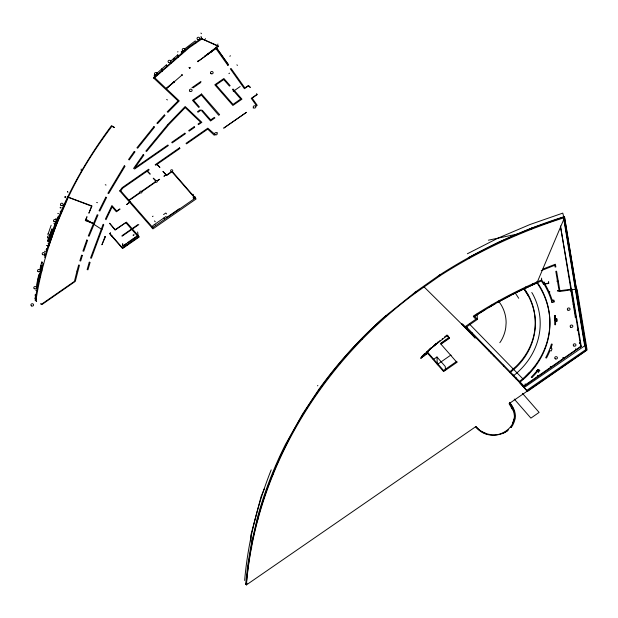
<?xml version="1.0" encoding="UTF-8"?>
<svg xmlns="http://www.w3.org/2000/svg" width="618" height="618" viewBox="0 0 618 618"><rect width="100%" height="100%" fill="white"/><g stroke="black" fill="none" stroke-linecap="round" stroke-linejoin="round"><path stroke-width="0.93" d="M475.651 426.814C492.809 447.702 527.718 425.508 509.479 402.333M514.068 420.17L514.439 415.79L513.573 410.414M244.635 580.449C247.949 542.519 257.119 505.215 271.202 469.858M246.343 584.087L245.616 584.396L247.694 565.609L250.723 546.907L257.026 519.12A470.267 417.884 -2.5 0 1 285.354 444.69L302.666 413.867L318.826 389.394A470.267 417.884 -2.5 0 1 385.331 316.138L415.667 291.804L415.713 292.862C322.457 361.329 255.96 468.645 246.381 584.929L475.713 426.69L479.267 429.95M386.103 316.663L386.057 315.605C308.567 383.631 254.886 480.425 246.335 583.871L246.381 584.929M36.586 299.498L35.064 298.548L35.659 294.894L36.462 294.995M36.833 287.749L37.111 286.173M43.716 264.102L42.943 263.948L41.004 271.032L37.111 288.374L35.141 300.394L36.663 301.345L35.944 300.479C41.391 264.628 53.078 230.027 67.995 197.065L67.632 196.941M39.784 273.589L37.304 285.524L36.485 285.423L38.795 274.492L39.583 274.624L39.815 273.596L39.969 277.096L39.181 276.964M41.051 267.888L41.653 265.284L41.506 265.81L40.773 265.686L40.046 268.915L40.85 269.054M40.201 272.414L40.464 271.263L40.201 272.414L40.997 272.553M41.746 262.047L41.445 263.16L42.217 263.314L42.518 262.21L41.746 262.047L40.773 265.686M44.797 251.155L44.674 251.642L45.377 251.696M44.689 255.643L44.952 254.655L44.681 255.643L45.377 255.782L45.454 257.629L44.759 257.49C57.721 209.564 82.07 165.346 111.518 125.639L114.562 127.54L111.843 126.342C95.226 148.544 80.108 172.013 68.382 197.188L92.02 205.964L88.884 213.21L91.541 206.149L67.563 197.072L68.304 197.343M45.377 255.782L45.531 255.195L45.616 257.042M46.983 250.166L46.242 250.004L46.543 248.915L47.292 249.077M48.382 241.275L48.667 240.294L47.918 240.132L47.632 241.113L48.382 241.275L52.661 229.046L51.873 228.838L49.564 235.427L50.336 235.636L50.676 234.678L49.903 234.461M48.25 233.442L47.965 234.431L51.147 225.261M46.234 249.996L46.543 248.915M47.864 246.304C50.699 238.363 53.635 230.321 55.674 222.31L56.447 222.557L54.763 226.984L53.975 226.775L54.778 224.496L55.558 224.705L55.643 226.551L48.799 245.995M48.745 237.775L47.625 240.958L48.413 241.167M49.718 238.927L50.058 237.969L49.718 238.927L50.491 239.135M512.5 423.307L514.029 419.12M58.664 217.173L56.802 221.7L56.029 221.453L57.899 216.933L58.664 217.173M55.643 226.551L68.235 197.497M264.365 488.745L261.12 496.439L250.808 535.35L251.657 547.888M67.663 191.935L67.401 191.595L68.003 192.152M527.169 391.179L519.545 382.457A87.192 77.482 -2.5 0 0 536.957 282.843L564.535 217.598L564.489 216.539C520.31 230.506 477.984 250.136 439.097 275.342M60.162 211.866L60.518 211.078M205.3 39.073L205.462 38.594M217.961 44.063L217.636 44.473M317.582 385.833L317.845 385.439M119.753 190.9L122.086 187.702L148.644 169.255L149.139 169.826L147.432 171.016L150.197 174.183L147.13 171.217L122.688 188.189L120.742 190.862L119.753 190.9L129.548 202.109L126.574 204.597L130.413 201.931M539.753 370.514L538.757 369.927L537.498 371.364L538.517 372.067L539.753 370.514L538.039 369.433L536.432 371.426A92.229 81.955 -2.5 0 1 531.225 377.127L531.851 377.59M538.039 369.433L536.849 370.916L538.116 369.479L538.757 369.927M525.771 376.408L529.008 372.932M523.608 386.768L581.275 346.497L571.797 289.07L559.9 290.723L556.579 271.209L555.806 271.317L557.413 280.842L556.857 281.252L558.27 281.097M427.617 353.442L420.881 358.131L431.132 348.189L447.038 335.674L447.015 335.141L444.643 336.825L444.666 337.358M428.05 351.101L434.794 345.037M420.997 358.038L428.83 350.275L437.675 342.758L434.871 345.138M157.845 73.588L153.581 77.961L178.084 100.927L167.208 111.819L167.949 112.329L179.259 100.912L166.397 88.791M421.368 357.644L422.395 356.594M425.169 353.774L420.881 358.131M423.315 355.698L424.921 354.029M422.805 356.339L426.196 352.94M426.258 352.77L428.815 350.298M431.542 347.957L427.455 351.642M429.355 349.796L430.074 349.139M430.406 348.289L429.008 350.112M476.014 426.536C483.6 436.316 499.336 438.015 508.606 429.773M178.046 55.126L177.752 54.855L170.638 61.136M156.872 73.264L157.219 73.828L156.872 73.264L166.25 65.006L166.76 65.377L166.35 64.913M155.713 74.461L153.967 76.006L154.608 75.906M183.144 50.282L181.244 51.958L181.792 52.515M166.42 66.373L166.821 66.844L166.427 66.644M184.627 50.336L185.346 50.792M174.322 81.352L166.149 88.536L154.315 77.312M174.067 82.047C174.523 79.969 173.751 83.291 174.662 81.499L166.389 88.552L182.325 74.786C180.278 74.639 183.399 75.411 181.762 75.28M177.791 52.067L177.891 51.533M177.961 55.836L177.412 55.334L177.76 55.025M185.106 49.641L182.233 52.128L181.715 51.541M171.294 62.966L170.715 62.874M181.298 53.272L181.87 53.805L182.287 53.442M202.04 38.818L189.162 47.764L154.685 77.644L154.029 77.567M433.751 345.918L434.431 345.338M434.748 344.52L433.303 346.296M492.028 304.968L489.394 307.084L494.052 304.435M436.826 343.361L435.767 344.226L440.016 340.827L439.993 340.294M484.867 309.796L473.689 316.818L475.837 319.267L465.169 326.675L462.743 324.187L462.125 324.659L475.203 338.077L471.403 333.728L424.11 286.953M215.891 48.482L198.208 61.275L215.891 48.482L227.756 65.222L228.475 64.82L216.485 47.872L218.602 46.404L218.038 45.825L201.128 38.424L188.606 47.122L153.581 77.961L154.67 77.374M414.948 292.329L439.815 274.817L439.861 275.867L415.713 292.862M233.225 91.402L240.163 86.52M200.896 33.071L201.476 33.704M195.319 40.827L184.558 49.015M218.038 45.825L215.334 47.702L215.69 48.196M191.928 87.702L200.997 81.398M193.14 87.826L200.842 82.48M228.884 73.619L229.572 73.14M200.108 109.849L197.49 111.665L197.984 112.237L201.314 109.927M128.899 200.186L139.869 192.468A1.081 0.958 -2.5 0 1 141.522 191.325L155.342 181.823M129.131 200.456L140.209 192.862A1.081 0.958 -2.5 0 0 141.862 191.711L155.574 182.086M166.242 174.685L163.917 176.3L165.717 174.624L162.913 171.418L166.806 175.327M166.574 175.064L171.487 171.649A1.081 0.958 -2.5 0 1 170.692 170.305A1.081 0.958 -2.5 0 1 172.36 169.958A1.081 0.958 -2.5 0 1 172.291 171.487L196.115 198.95L152.963 228.907L129.772 202.372M122.001 235.667L137.829 224.674M122.032 236.254L138.803 224.612M152.43 216.601L153.071 216.161M163.561 214.585L165.817 213.025L166.605 213.928M122.642 246.003L126.435 243.368L126.767 243.747L122.974 246.373L122.549 243.701L122.874 244.079M138.131 235.852L134.345 238.486L134.013 238.108L137.806 235.473L138.131 235.852L137.652 231.974M179.181 208.807L166.76 217.428L165.972 216.524L152.739 225.717L152.816 227.563L120.742 190.862M152.175 228.003L195.327 198.046M422.349 356.022L427.679 352.322L443.57 370.514L443.616 371.565L456.88 362.357L456.833 361.298L443.57 370.514M449.325 337.297L440.935 343.121L440.982 344.172L456.88 362.357M421.615 357.065L427.702 352.847M440.958 343.639L449.348 337.814L449.371 338.347L440.982 344.172M477.111 313.929L477.351 319.429L465.872 327.393L519.545 382.457L519.499 381.399A87.192 77.482 -2.5 0 0 536.911 281.785M433.187 359.614L436.965 356.988L445.277 366.497L445.431 370.082M437.66 364.241L450.916 355.033L450.939 355.566M467.069 327.764L465.825 326.343L523.863 385.871L581.206 346.065L581.275 346.497M511.495 426.891C509.178 428.305 512.546 428.668 515.273 418.44C516.03 412.824 513.705 407.517 510.089 403.33M523.438 386.567L524.079 386.126M524.257 387.509L584.69 345.802L563.608 218.131M245.616 584.396L247.2 583.307M526.76 390.375L586.397 349.232L564.489 216.539M586.397 349.232L586.443 350.282L509.07 403.67L513.62 411.464M439.861 275.867C478.587 250.954 520.642 231.464 564.535 217.598L586.443 350.282M497.729 302.295L517.405 291.912M494.029 304.396L495.335 303.639M227.756 65.222L228.506 64.797L216.485 47.872M229.788 56.223L230.506 55.813M502.349 433.597L507.084 431.14M511.024 295.157L494.632 304.041L473.828 316.725L473.318 316.107C494.972 302.063 517.884 289.989 541.654 279.954L541.577 278.115M467.386 253.766L498.038 238.123L529.896 224.55L562.782 213.117L563.763 217.072M513.141 294.052L514.176 293.535M536.957 282.843L513.527 293.867L521.816 289.772L515.257 292.971L518.711 298.285M519.553 290.862L520.395 290.452M521.136 290.097L541.36 280.92L543.516 284.218L548.73 283.477L548.599 281.391M527.849 286.93L525.756 287.895L525.709 286.845M541.26 270.622L554.786 265.276L555.088 267.053L555.868 266.937L555.381 264.226L542.959 269.054M562.55 217.497L530.877 228.498L499.02 242.071L468.367 257.721L469.155 258.618M551.449 300.634L553.489 300.116L554.022 301.939L551.982 302.457L551.449 300.634A93.673 83.245 -2.5 0 0 544.303 284.558M575.304 316.926L575.373 317.42L571.047 291.124L571.117 291.603M573.172 304.033L573.249 304.512M488.375 240.193L518.232 233.89M549.054 292.036L549.873 291.92L549.193 292.353M544.195 283.059L544.327 283.044A94.253 83.754 -2.5 0 1 548.838 291.534L549.479 292.994A94.253 83.754 -2.5 0 1 552.237 300.433M541.654 279.954L544.188 283.786L548.676 283.144M559.058 290.607L557.351 290.854L559.12 290.939M555.528 319.066L556.826 318.996L556.888 321.236L555.597 321.252L555.373 315.481M555.512 318.649A90.722 80.618 -2.5 0 0 555.296 315.628L554.439 315.698A92.059 81.808 -2.5 0 1 554.694 324.682L555.559 324.697L555.288 318.417L554.423 318.401A92.059 81.808 -2.5 0 0 554.462 315.404M554.5 320.255L555.366 320.263M35.705 295.134L34.909 295.049L36.431 295.999M35.064 298.548L35.859 298.633M35.697 290.236L36.501 290.336M40.309 267.764L41.105 267.895M37.775 279.027L38.548 279.158L38.347 280.101L37.567 279.969M42.673 265.817L41.9 265.663L41.985 267.509M48.073 243.631L48.822 243.793M46.389 245.416L47.146 245.578M461.437 323.871L462.743 324.187M53.82 223.26L54.608 223.469M53.635 227.756L54.415 227.965M51.526 229.834L52.306 230.043M50.676 232.26L51.456 232.468M50.923 237.606L51.696 237.814L51.611 235.968M57.744 213.395L58.509 213.635M58.223 216.145L58.98 216.385M55.527 218.811L56.292 219.058M60.077 207.772L60.842 208.027M60.317 213.125L61.074 213.372M62.827 205.531L63.577 205.794M60.294 207.308L61.043 207.571M96.655 202.418L97.451 202.704M482.395 432.098L486.899 433.859M105.269 184.743L106.049 185.06M201.059 36.841L201.646 37.466M217.706 46.056L201.7 38.779M481.067 431.148L486.049 433.782M85.902 219.174L91.758 222.951M93.318 223.963L101.993 229.556M111.086 235.419L112.19 236.138M126.396 245.3L126.844 245.593M166.667 99.421L167.408 99.938M177.953 55.659L177.412 55.334M177.814 56.338L178.363 56.841M177.466 56.64L178.015 57.142M189.479 68.026L190.367 67.833L189.68 67.586L189.772 68.25L188.938 67.377M174.423 58.718L173.928 58.223L174.43 58.888M519.313 382.341L527.61 391.341L587.1 350.035L577.034 289.07L559.22 291.549L557.467 281.182M469.572 324.187L523.191 379.189M580.225 346.744L580.619 347.185M499.815 342.689L500.92 341.097A43.43 38.594 -2.5 0 0 505.763 327.656L506.119 322.944A43.43 38.594 -2.5 0 0 501.144 304.836L498.741 301.329M474.578 316.254L477.351 319.429M523.863 385.871L524.249 386.32L523.508 385.516M236.903 64.82L237.436 65.423M522.473 393.365L539.112 412.407L530.901 418.116L514.238 399.05M200.95 36.918L201.507 37.559M447.015 335.141L447.996 336.269M447.038 335.674L449.371 338.347M173.449 58.633L173.913 59.158M174.485 60.201L173.998 59.977M173.975 60.641L173.527 60.394M426.961 352.106L426.891 351.534M443.616 371.565L427.726 353.38L427.679 352.322M161.63 69.069L162.001 69.502M161.499 69.185L161.877 69.61M161.507 69.355L161.885 69.788M161.707 70.807L162.078 71.232M161.576 70.923L161.947 71.348M157.011 73.133L157.366 73.704M157.088 74.871L157.428 75.265M156.949 74.994L157.273 75.118M192.909 194.214L193.697 195.118M193.851 198.617L193.063 197.714L194.94 196.408L195.025 198.254L171.897 171.789L166.505 175.535L165.941 174.894M163.716 218.092L164.512 218.996M154.469 220.904L155.257 221.808M154.624 224.404L155.412 225.307M134.191 234.987L133.859 234.608L133.063 235.164L133.388 235.535M509.526 403.353L511.619 406.397L511.681 407.826M205.508 56.346L204.651 56.454L205.508 56.346M524.319 288.552L528.027 294.4A72.607 64.519 -2.5 0 1 516.215 366.242L509.997 371.65L510.043 372.708L516.262 367.301A72.607 64.519 -2.5 0 0 523.855 288.799L528.073 295.458M531.781 292.507L532.639 293.882A77.466 68.837 -2.5 0 1 513.21 375.953L513.164 374.902M511.866 406.984L512.168 408.568M571.48 289.842L560.426 225.956L570.862 289.201M563.925 218.023L585.671 349.757M571.38 289.857L580.711 346.404M570.847 289.935L571.04 291.124M556.772 318.54L556.888 321.236M553.944 300.147L554.022 301.939M551.866 299.8L551.982 302.457M544.327 283.044L544.373 284.102M544.11 281.955L544.188 283.786M543.469 283.168L543.516 284.218M538.433 370.275L538.517 372.067M531.604 227.972L531.642 229.023M532.515 283.732L532.561 284.782M516.331 378.154L516.378 379.205M515.991 377.807L516.038 378.857M514.392 414.732L514.454 416.161M499.746 241.545L499.784 242.604M503.662 365.153L503.709 366.211M499.112 300.433L499.159 301.491M494.161 355.404L494.207 356.462M490.993 352.152L491.04 353.21M489.101 350.213L489.147 351.271M469.093 257.188L469.139 258.247M472.144 332.824L472.191 333.874M447.973 335.744L448.019 336.802M442.295 338.54L442.326 339.073M437.714 342.078L437.737 342.611M437.637 363.716L437.683 364.774M436.965 356.988L437.289 364.319M435.481 343.902L435.505 344.435M431.109 347.648L431.132 348.189M423.863 354.971L423.909 356.03M361.862 338.548L361.909 339.599M339.653 363.013L339.699 364.064M319.545 388.869L319.591 389.919M303.392 413.334L303.438 414.392M286.08 444.157L286.126 445.215M272.909 473.288L272.955 474.338M263.121 500.294L263.168 501.352M257.752 518.595L257.799 519.645M251.441 546.382L251.487 547.44M248.413 565.076L248.459 566.134M81.197 169.085L81.275 170.931M41.808 271.178L41.73 269.332L40.927 269.185L41.004 271.032M37.034 286.528L37.111 288.374M555.597 321.252L555.597 321.669A90.722 80.618 -2.5 0 1 555.559 324.697M490.113 434.477A20.633 18.331 -2.5 0 1 488.49 434.222M555.327 315.396A90.722 80.618 -2.5 0 1 555.288 318.417M537.529 371.387A92.924 82.573 -2.5 0 1 531.882 377.613M535.605 365.802A92.229 81.955 -2.5 0 1 533.334 368.367M579.352 343.036L579.885 343.098L579.367 342.975M76.964 271.14L74.438 281.368L41.738 304.079L40.633 303.801L41.877 304.589L75.311 281.375L79.475 265.184L78.648 264.998L76.964 271.14M89.262 262.21L87.13 269.61L87.972 269.78L90.097 262.403L89.262 262.21M197.667 61.228C198.015 62.758 199.066 60.309 197.667 61.228M211.209 51.456C211.549 52.986 212.607 50.537 211.209 51.456M525.091 384.157L525.586 384.334L525.122 384.102M537.714 375.389L538.232 375.505L537.714 375.389M550.329 366.628L550.847 366.744L550.329 366.628M562.952 357.861L563.469 357.984L562.952 357.861M577.227 330.027L577.745 330.143L577.227 330.027M575.543 349.124L576.061 349.24L575.543 349.124M82.41 255.404L80.703 260.989L79.861 260.804L81.576 255.195L82.41 255.404M86.759 240.062L82.928 251.032L83.762 251.24L87.578 240.294L86.759 240.062M103.716 224.913L91.379 258.224L90.545 258.03L103.136 224.257L103.716 224.913M551.086 347.756L550.8 348.513L552.044 348.846L551.217 350.962L549.997 350.584L549.726 351.233A92.924 82.573 -2.5 0 1 546.497 358.023L545.679 357.768A92.059 81.808 -2.5 0 0 551.434 344.033L552.268 344.234A92.924 82.573 -2.5 0 1 551.086 347.756M104.936 236.818L101.893 244.805L105.431 236.818L104.898 236.424L104.936 236.818M93.48 223.585L88.297 235.945L89.116 236.184L97.992 215.01L97.196 214.724L93.612 223.268L85.794 220.379L86.976 216.694L85.307 220.564L93.48 223.585M65.114 196.632L64.759 197.428L65.508 197.683L65.863 196.887L65.114 196.632M112.105 206.93L106.018 219.714L105.439 219.05L111.92 205.539L116.709 211.024L119.799 208.876L120.062 209.178L116.331 211.765L112.105 206.93M105.809 197.181L99.058 210.715L99.853 211.008L106.59 197.505L105.809 197.181M124.295 165.848L107.895 193.256L108.675 193.588L125.037 166.234L124.295 165.848M143.167 154.693L133.573 168.42L134.647 168.977L168.359 145.57L167.864 145.006L134.948 167.857L143.894 155.095L143.167 154.693M134.268 151.425L128.552 159.514L129.286 159.907L134.994 151.843L134.268 151.425M153.921 126.62L136.941 147.795L137.667 148.204L154.6 127.076L153.921 126.62M167.864 124.427L145.856 151.07L146.551 151.48L168.83 124.581L185.199 107.602L200.649 122.24L198.03 124.063L198.525 124.627L201.854 122.318L185.161 106.505L167.864 124.427M164.326 114.979L156.895 123.191L157.582 123.646L164.991 115.466L164.326 114.979M422.836 355.543L421.515 356.91L424.844 353.519L422.836 355.543M155.497 180.788L155.435 180.842A1.043 0.927 -2.5 0 0 155.303 181.762L155.636 182.14A1.043 0.927 -2.5 0 0 157.227 181.035L159.645 179.266L156.957 180.703A1.043 0.927 -2.5 0 0 155.867 180.549L153.202 178.162L155.497 180.788M215.674 47.957L204.658 56.331L215.674 47.957M256.671 93.944L256.74 94.523L251.248 98.339L256.331 105.477L255.334 106.002A1.306 1.159 -2.5 0 0 253.334 107.393L253.21 108.073L253.751 107.864A1.306 1.159 -2.5 0 0 255.744 106.481L257.219 105.284L252.136 98.146L257.327 94.539L256.671 93.944M214.971 134.624L214.168 135.195L207.733 129.147L186.536 143.863L186.041 143.299L207.826 128.173L214.709 134.214A1.306 1.159 -2.5 0 1 216.702 132.824L217.258 132.607L217.119 133.295A1.306 1.159 -2.5 0 1 215.118 134.685L214.971 134.624M240.711 99.004L233.04 104.388L216.022 84.913L223.724 79.567L229.432 86.095L230.112 85.624L223.886 78.494L214.809 84.79L232.886 105.462L241.955 99.166L233.086 89.015L232.399 89.494L240.711 99.004M195.373 42.14L195.782 42.889L195.373 42.14M201.553 93.998L192.476 100.294L198.71 107.424L199.398 106.953L193.689 100.425L201.391 95.079L218.718 115.296L219.622 114.678L201.553 93.998M202.364 110.344L201.677 110.823L210.553 120.973L214.871 117.968L214.346 117.366L210.707 119.892L202.364 110.344M248.49 85.423L244.882 87.926L231.062 68.459L230.336 68.861L244.388 88.691L248.359 85.933L250.344 87.447L248.49 85.423M184.852 133.21L171.719 142.333L172.213 142.897L185.346 133.774L184.852 133.21M194.176 126.736L188.699 130.537L189.193 131.101L194.67 127.3L194.176 126.736M179.498 147.841L155.195 164.712L155.69 165.276L156.841 164.481L159.915 167.439L157.142 164.272L179.992 148.405L179.498 147.841M246.427 112.352L223.801 128.065L246.427 112.352M109.641 223.307L115.102 230.105L125.84 222.65L138.37 236.988L122.534 247.972L110.004 233.635L110.591 232.808L109.479 233.581L122.565 248.56L139.336 236.918L126.443 222.156L115.164 229.633L109.641 223.307M133.21 238.664L127.316 242.758L127.648 243.137L133.542 239.042L133.21 238.664M31.418 305.879A1.352 1.197 -2.5 0 0 33.581 305.06A1.352 1.197 -2.5 0 0 31.719 303.817A1.352 1.197 -2.5 0 0 31.418 305.879M210.985 73.658A1.352 1.197 -2.5 0 0 213.14 72.839A1.352 1.197 -2.5 0 0 211.286 71.588A1.352 1.197 -2.5 0 0 210.985 73.658M197.582 39.398A1.336 1.19 -2.5 0 0 199.691 38.525A1.336 1.19 -2.5 0 0 197.806 37.35A1.336 1.19 -2.5 0 0 197.582 39.398M182.766 50.614A1.352 1.205 -2.5 0 0 184.929 49.788A1.352 1.205 -2.5 0 0 183.067 48.544A1.352 1.205 -2.5 0 0 182.766 50.614M168.598 62.433A1.352 1.197 -2.5 0 0 170.753 61.615A1.352 1.197 -2.5 0 0 168.899 60.363A1.352 1.197 -2.5 0 0 168.598 62.433M154.94 74.732A1.36 1.205 -2.5 0 0 157.119 73.928A1.36 1.205 -2.5 0 0 155.265 72.661A1.36 1.205 -2.5 0 0 154.94 74.732M189.965 91.294A1.352 1.197 -2.5 0 0 192.121 90.475A1.352 1.197 -2.5 0 0 190.267 89.224A1.352 1.197 -2.5 0 0 189.965 91.294M34.26 288.645A1.352 1.197 -2.5 0 0 36.447 287.911A1.352 1.197 -2.5 0 0 34.654 286.597A1.352 1.197 -2.5 0 0 34.26 288.645M37.999 271.541A1.329 1.182 -2.5 0 0 40.162 270.831A1.329 1.182 -2.5 0 0 38.409 269.525A1.329 1.182 -2.5 0 0 37.999 271.541M42.688 254.639A1.298 1.151 -2.5 0 0 44.759 253.851A1.298 1.151 -2.5 0 0 42.974 252.662A1.298 1.151 -2.5 0 0 42.688 254.639M48.011 238.023A1.36 1.205 -2.5 0 0 50.174 237.188A1.36 1.205 -2.5 0 0 48.297 235.952A1.36 1.205 -2.5 0 0 48.011 238.023M54.06 221.561A1.344 1.197 -2.5 0 0 56.23 220.773A1.344 1.197 -2.5 0 0 54.392 219.506A1.344 1.197 -2.5 0 0 54.06 221.561M60.966 205.385A1.352 1.197 -2.5 0 0 63.121 204.566A1.352 1.197 -2.5 0 0 61.267 203.314A1.352 1.197 -2.5 0 0 60.966 205.385M567.865 310.105A1.352 1.197 -2.5 0 0 570.028 309.286A1.352 1.197 -2.5 0 0 568.166 308.042A1.352 1.197 -2.5 0 0 567.865 310.105M570.684 327.185A1.352 1.197 -2.5 0 0 572.847 326.366A1.352 1.197 -2.5 0 0 570.986 325.114A1.352 1.197 -2.5 0 0 570.684 327.185M573.782 345.956A1.352 1.197 -2.5 0 0 575.945 345.13A1.352 1.197 -2.5 0 0 574.083 343.886A1.352 1.197 -2.5 0 0 573.782 345.956M555.258 358.819A1.352 1.197 -2.5 0 0 557.421 358A1.352 1.197 -2.5 0 0 555.559 356.748A1.352 1.197 -2.5 0 0 555.258 358.819"/></g></svg>
